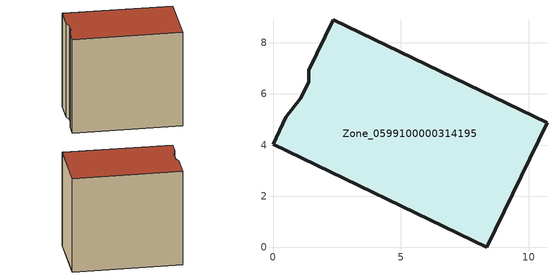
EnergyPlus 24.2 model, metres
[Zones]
Zone_0599100000314195
 floor ground (C_G): 10.72,4.88 8.37,0 0,4.03 0.51,5.08 1.07,5.82 1.39,6.46 1.4,6.94 2.35,8.91 z4.76
 wall outside (C_F): 2.35,8.91 1.4,6.94 1.39,6.46 1.07,5.82 0.51,5.08 0,4.03 8.37,0 10.72,4.88 2.35,8.91 z4.76:13.26
 roof outside (C_R): 0.51,5.08 0,4.03 8.37,0 10.72,4.88 2.35,8.91 1.4,6.94 1.39,6.46 1.07,5.82 z13.26
[BUILDING]
Pand.0599100000314195: North Axis=0; Terrain=City; Loads Convergence Tolerance Value=0.04; Temperature Convergence Tolerance Value=0.4; Solar Distribution=FullExterior; Maximum Number of Warmup Days=25; Minimum Number of Warmup Days=1
[Site:Location]
Rotterdam.The.Hague.AP_ZH_NLD Design_Conditions: Latitude=51.96; Longitude=4.45; Time Zone=1; Elevation=-4.5
[SITE:GROUNDTEMPERATURE:BUILDINGSURFACE]
18, 18, 18, 18, 18, 18, 18, 18, 18, 18, 18, 18
[MATERIAL] Thermal Absorptance=0.9; Solar Absorptance=0.7; Visible Absorptance=0.7
Name | Roughness | Thickness | Conductivity | Density | Specific Heat
G.TI.1992-2005 | MediumSmooth | 0.15 | 0.06 | 540 | 1210
F.TI.1992-2005 | Rough | 0.3 | 0.12 | 1920 | 840
R.TI.1992-2005 | MediumRough | 0.2 | 0.08 | 1500 | 1000
[CONSTRUCTION]
C_G: G.TI.1992-2005
C_F: F.TI.1992-2005
C_R: R.TI.1992-2005
[ZONE]
Zone_0599100000314195: Type=1; Multiplier=1; Ceiling Height=Autocalculate; Volume=Autocalculate; Floor Area=autocalculate; Part of Total Floor Area=Yes
[ZONEINFILTRATION:DESIGNFLOWRATE]
Infil_Zone_0599100000314195: Zone or ZoneList or Space or SpaceList=Zone_0599100000314195; Schedule=AlwaysOn; Design Flow Rate Calculation Method=Flow/Area; Flow Rate per Floor Area=0.0015; Constant Term Coefficient=1; Temperature Term Coefficient=0; Velocity Term Coefficient=0; Velocity Squared Term Coefficient=0
[HVACTEMPLATE:ZONE:IDEALLOADSAIRSYSTEM]
Zone_0599100000314195: Maximum Heating Supply Air Temperature=50; Minimum Cooling Supply Air Temperature=13; Maximum Heating Supply Air Humidity Ratio=0.0156; Minimum Cooling Supply Air Humidity Ratio=0.0077; Heating Limit=NoLimit; Cooling Limit=NoLimit; Dehumidification Control Type=ConstantSensibleHeatRatio; Cooling Sensible Heat Ratio=0.7; Dehumidification Setpoint=60; Humidification Control Type=None; Humidification Setpoint=30; Outdoor Air Method=None; Outdoor Air Flow Rate per Person=0.00944; Outdoor Air Flow Rate per Zone Floor Area=0; Outdoor Air Flow Rate per Zone=0; Demand Controlled Ventilation Type=None; Outdoor Air Economizer Type=NoEconomizer; Heat Recovery Type=None; Sensible Heat Recovery Effectiveness=0.7; Latent Heat Recovery Effectiveness=0.65
[ZONECONTROL:THERMOSTAT]
ThermostatControl_Zone_0599100000314195: Zone or ZoneList=Zone_0599100000314195; Control Type Schedule=DualSetpointControlType; Control 1=Thermostat_Zone_0599100000314195; Temperature Difference Between Cutout And Setpoint=0
[THERMOSTATSETPOINT:DUALSETPOINT]
Thermostat_Zone_0599100000314195: Heating Setpoint Temperature Schedule=HeatingSetpoint_Zone_0599100000314195; Cooling Setpoint Temperature Schedule=CoolingSetpoint_Zone_0599100000314195
[SCHEDULE:COMPACT]
HeatingSetpoint_Zone_0599100000314195: Through: 12/31, For: AllDays, Until: 24:00, 21
CoolingSetpoint_Zone_0599100000314195: Through: 12/31, For: AllDays, Until: 24:00, 24
DualSetpointControlType: Through: 12/31, For: AllDays, Until: 24:00, 4
AlwaysOn: Through: 12/31, For: AllDays, Until: 24:00, 1
